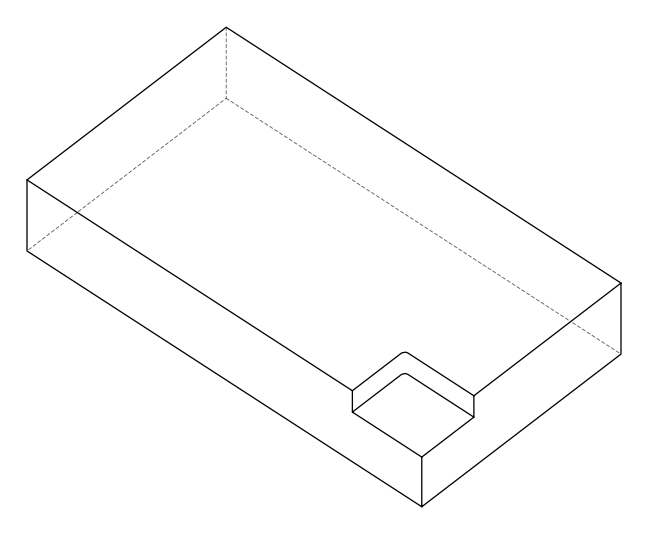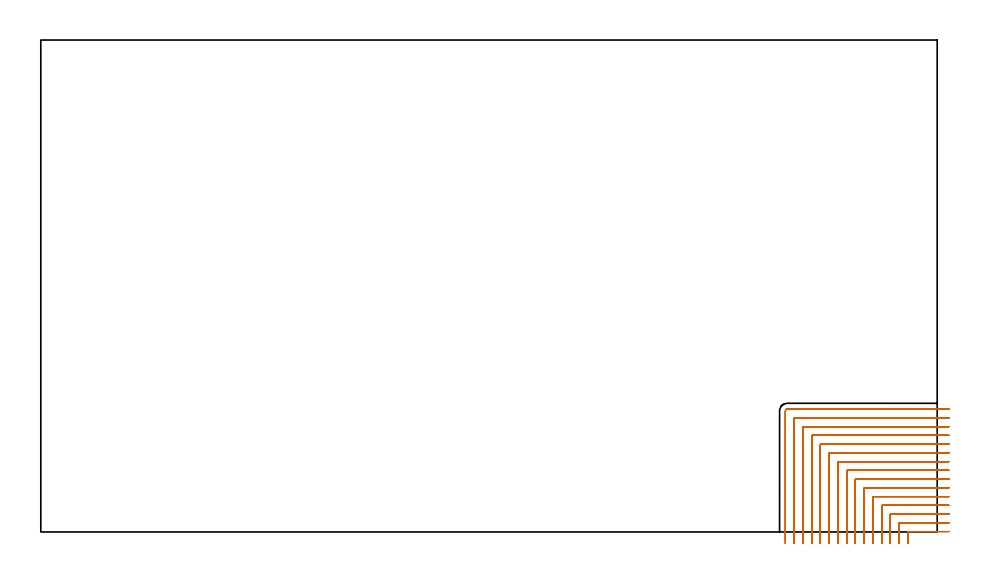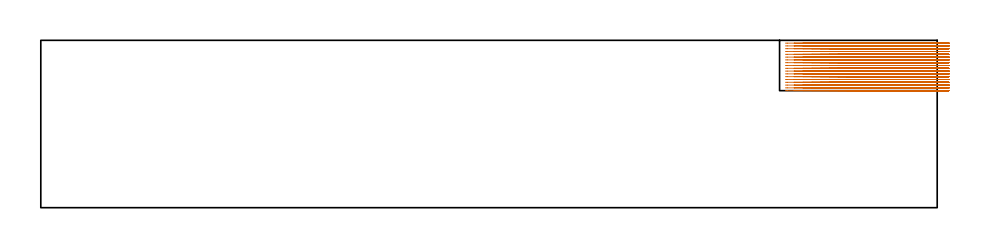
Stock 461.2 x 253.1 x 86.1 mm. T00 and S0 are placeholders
(PLAN: 1 operations, 0 tool changes, 55 min)
(1 MILL_CORNER_NOTCH_RECTANGULAR | CORNER_NOTCH_RECTANGULAR | NXT0201_008 | Follow Part, ap 1.5, ae 75% | 54.97 min | 138965 mm3)
(TOOL NXT0201_008 | ENDMILL 6mm [2P460-0600-NA 1630] | D6 FL26 Z6)
(OP 1 MILL_CORNER_NOTCH_RECTANGULAR)
G17 G21 G94 G90
T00 M6
G54
G17 G0 G90 X467.2 Y0.2 S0 M3
G43 Z96.1 H1
Z84.661
G94 G1 X464.2 F250.
X446.395 F500.
G3 X446.1 Y-0.095 R0.3
G1 Y-3.
Y-6. F250.
G0 Z96.1
X467.2 Y4.7
Z84.661
G1 X464.2
X441.896 F500.
G3 X441.6 Y4.404 R0.3
G1 Y-3.
Y-6. F250.
G0 Z96.1
X467.2 Y9.2
Z84.661
G1 X464.2
X437.396 F500.
G3 X437.1 Y8.904 R0.3
G1 Y-3.
Y-6. F250.
G0 Z96.1
X467.2 Y13.7
Z84.661
G1 X464.2
X432.896 F500.
G3 X432.6 Y13.404 R0.3
G1 Y-3.
Y-6. F250.
G0 Z96.1
X467.2 Y18.2
Z84.661
G1 X464.2
X428.396 F500.
G3 X428.1 Y17.904 R0.3
G1 Y-3.
Y-6. F250.
G0 Z96.1
X467.2 Y22.7
Z84.661
G1 X464.2
X423.896 F500.
G3 X423.6 Y22.404 R0.3
G1 Y-3.
Y-6. F250.
G0 Z96.1
X467.2 Y27.2
Z84.661
G1 X464.2
X419.396 F500.
G3 X419.1 Y26.904 R0.3
G1 Y-3.
Y-6. F250.
G0 Z96.1
X467.2 Y31.7
Z84.661
G1 X464.2
X414.897 F500.
G3 X414.6 Y31.403 R0.3
G1 Y-3.
Y-6. F250.
G0 Z96.1
X467.2 Y36.2
Z84.661
G1 X464.2
X410.397 F500.
G3 X410.1 Y35.903 R0.3
G1 Y-3.
Y-6. F250.
G0 Z96.1
X467.2 Y40.7
Z84.661
G1 X464.2
X405.897 F500.
G3 X405.6 Y40.403 R0.3
G1 Y-3.
Y-6. F250.
G0 Z96.1
X467.2 Y45.2
Z84.661
G1 X464.2
X401.397 F500.
G3 X401.1 Y44.903 R0.3
G1 Y-3.
Y-6. F250.
G0 Z96.1
X467.2 Y49.7
Z84.661
G1 X464.2
X396.897 F500.
G3 X396.6 Y49.403 R0.3
G1 Y-3.
Y-6. F250.
G0 Z96.1
X467.2 Y54.2
Z84.661
G1 X464.2
X392.397 F500.
G3 X392.1 Y53.903 R0.3
G1 Y-3.
Y-6. F250.
G0 Z96.1
X467.2 Y58.7
Z84.661
G1 X464.2
X387.897 F500.
G3 X387.6 Y58.403 R0.3
G1 Y-3.
Y-6. F250.
G0 Z96.1
X467.2 Y63.2
Z84.661
G1 X464.2
X384. F500.
G3 X383.1 Y62.3 R0.9
G1 Y-3.
Y-6. F250.
G0 Z96.1
X467.2 Y0.2
Z83.222
G1 X464.2
X446.396 F500.
G3 X446.1 Y-0.096 R0.3
G1 Y-3.
Y-6. F250.
G0 Z96.1
X467.2 Y4.7
Z83.222
G1 X464.2
X441.896 F500.
G3 X441.6 Y4.404 R0.3
G1 Y-3.
Y-6. F250.
G0 Z96.1
X467.2 Y9.2
Z83.222
G1 X464.2
X437.396 F500.
G3 X437.1 Y8.904 R0.3
G1 Y-3.
Y-6. F250.
G0 Z96.1
X467.2 Y13.7
Z83.222
G1 X464.2
X432.896 F500.
G3 X432.6 Y13.404 R0.3
G1 Y-3.
Y-6. F250.
G0 Z96.1
X467.2 Y18.2
Z83.222
G1 X464.2
X428.396 F500.
G3 X428.1 Y17.904 R0.3
G1 Y-3.
Y-6. F250.
G0 Z96.1
X467.2 Y22.7
Z83.222
G1 X464.2
X423.896 F500.
G3 X423.6 Y22.404 R0.3
G1 Y-3.
Y-6. F250.
G0 Z96.1
X467.2 Y27.2
Z83.222
G1 X464.2
X419.396 F500.
G3 X419.1 Y26.904 R0.3
G1 Y-3.
Y-6. F250.
G0 Z96.1
X467.2 Y31.7
Z83.222
G1 X464.2
X414.897 F500.
G3 X414.6 Y31.403 R0.3
G1 Y-3.
Y-6. F250.
G0 Z96.1
X467.2 Y36.2
Z83.222
G1 X464.2
X410.397 F500.
G3 X410.1 Y35.903 R0.3
G1 Y-3.
Y-6. F250.
G0 Z96.1
X467.2 Y40.7
Z83.222
G1 X464.2
X405.897 F500.
G3 X405.6 Y40.403 R0.3
G1 Y-3.
Y-6. F250.
G0 Z96.1
X467.2 Y45.2
Z83.222
G1 X464.2
X401.397 F500.
G3 X401.1 Y44.903 R0.3
G1 Y-3.
Y-6. F250.
G0 Z96.1
X467.2 Y49.7
Z83.222
G1 X464.2
X396.897 F500.
G3 X396.6 Y49.403 R0.3
G1 Y-3.
Y-6. F250.
G0 Z96.1
X467.2 Y54.2
Z83.222
G1 X464.2
X392.397 F500.
G3 X392.1 Y53.903 R0.3
G1 Y-3.
Y-6. F250.
G0 Z96.1
X467.2 Y58.7
Z83.222
G1 X464.2
X387.897 F500.
G3 X387.6 Y58.403 R0.3
G1 Y-3.
Y-6. F250.
G0 Z96.1
X467.2 Y63.2
Z83.222
G1 X464.2
X384. F500.
G3 X383.1 Y62.3 R0.9
G1 Y-3.
Y-6. F250.
G0 Z96.1
X467.2 Y0.2
Z81.783
G1 X464.2
X446.396 F500.
G3 X446.1 Y-0.096 R0.3
G1 Y-3.
Y-6. F250.
G0 Z96.1
X467.2 Y4.7
Z81.783
G1 X464.2
X441.896 F500.
G3 X441.6 Y4.404 R0.3
G1 Y-3.
Y-6. F250.
G0 Z96.1
X467.2 Y9.2
Z81.783
G1 X464.2
X437.396 F500.
G3 X437.1 Y8.904 R0.3
G1 Y-3.
Y-6. F250.
G0 Z96.1
X467.2 Y13.7
Z81.783
G1 X464.2
X432.896 F500.
G3 X432.6 Y13.404 R0.3
G1 Y-3.
Y-6. F250.
G0 Z96.1
X467.2 Y18.2
Z81.783
G1 X464.2
X428.396 F500.
G3 X428.1 Y17.904 R0.3
G1 Y-3.
Y-6. F250.
G0 Z96.1
X467.2 Y22.7
Z81.783
G1 X464.2
X423.896 F500.
G3 X423.6 Y22.404 R0.3
G1 Y-3.
Y-6. F250.
G0 Z96.1
X467.2 Y27.2
Z81.783
G1 X464.2
X419.396 F500.
G3 X419.1 Y26.904 R0.3
G1 Y-3.
Y-6. F250.
G0 Z96.1
X467.2 Y31.7
Z81.783
G1 X464.2
X414.897 F500.
G3 X414.6 Y31.403 R0.3
G1 Y-3.
Y-6. F250.
G0 Z96.1
X467.2 Y36.2
Z81.783
G1 X464.2
X410.397 F500.
G3 X410.1 Y35.903 R0.3
G1 Y-3.
Y-6. F250.
G0 Z96.1
X467.2 Y40.7
Z81.783
G1 X464.2
X405.897 F500.
G3 X405.6 Y40.403 R0.3
G1 Y-3.
Y-6. F250.
G0 Z96.1
X467.2 Y45.2
Z81.783
G1 X464.2
X401.397 F500.
G3 X401.1 Y44.903 R0.3
G1 Y-3.
Y-6. F250.
G0 Z96.1
X467.2 Y49.7
Z81.783
G1 X464.2
X396.897 F500.
G3 X396.6 Y49.403 R0.3
G1 Y-3.
Y-6. F250.
G0 Z96.1
X467.2 Y54.2
Z81.783
G1 X464.2
X392.397 F500.
G3 X392.1 Y53.903 R0.3
G1 Y-3.
Y-6. F250.
G0 Z96.1
X467.2 Y58.7
Z81.783
G1 X464.2
X387.897 F500.
G3 X387.6 Y58.403 R0.3
G1 Y-3.
Y-6. F250.
G0 Z96.1
X467.2 Y63.2
Z81.783
G1 X464.2
X384. F500.
G3 X383.1 Y62.3 R0.9
G1 Y-3.
Y-6. F250.
G0 Z96.1
X467.2 Y0.2
Z80.344
G1 X464.2
X446.396 F500.
G3 X446.1 Y-0.096 R0.3
G1 Y-3.
Y-6. F250.
G0 Z96.1
X467.2 Y4.7
Z80.344
G1 X464.2
X441.896 F500.
G3 X441.6 Y4.404 R0.3
G1 Y-3.
Y-6. F250.
G0 Z96.1
X467.2 Y9.2
Z80.344
G1 X464.2
X437.396 F500.
G3 X437.1 Y8.904 R0.3
G1 Y-3.
Y-6. F250.
G0 Z96.1
X467.2 Y13.7
Z80.344
G1 X464.2
X432.896 F500.
G3 X432.6 Y13.404 R0.3
G1 Y-3.
Y-6. F250.
G0 Z96.1
X467.2 Y18.2
Z80.344
G1 X464.2
X428.396 F500.
G3 X428.1 Y17.904 R0.3
G1 Y-3.
Y-6. F250.
G0 Z96.1
X467.2 Y22.7
Z80.344
G1 X464.2
X423.896 F500.
G3 X423.6 Y22.404 R0.3
G1 Y-3.
Y-6. F250.
G0 Z96.1
X467.2 Y27.2
Z80.344
G1 X464.2
X419.396 F500.
G3 X419.1 Y26.904 R0.3
G1 Y-3.
Y-6. F250.
G0 Z96.1
X467.2 Y31.7
Z80.344
G1 X464.2
X414.897 F500.
G3 X414.6 Y31.403 R0.3
G1 Y-3.
Y-6. F250.
G0 Z96.1
X467.2 Y36.2
Z80.344
G1 X464.2
X410.397 F500.
G3 X410.1 Y35.903 R0.3
G1 Y-3.
Y-6. F250.
G0 Z96.1
X467.2 Y40.7
Z80.344
G1 X464.2
X405.897 F500.
G3 X405.6 Y40.403 R0.3
G1 Y-3.
Y-6. F250.
G0 Z96.1
X467.2 Y45.2
Z80.344
G1 X464.2
X401.397 F500.
G3 X401.1 Y44.903 R0.3
G1 Y-3.
Y-6. F250.
G0 Z96.1
X467.2 Y49.7
Z80.344
G1 X464.2
X396.897 F500.
G3 X396.6 Y49.403 R0.3
G1 Y-3.
Y-6. F250.
G0 Z96.1
X467.2 Y54.2
Z80.344
G1 X464.2
X392.397 F500.
G3 X392.1 Y53.903 R0.3
G1 Y-3.
Y-6. F250.
G0 Z96.1
X467.2 Y58.7
Z80.344
G1 X464.2
X387.897 F500.
G3 X387.6 Y58.403 R0.3
G1 Y-3.
Y-6. F250.
G0 Z96.1
X467.2 Y63.2
Z80.344
G1 X464.2
X384. F500.
G3 X383.1 Y62.3 R0.9
G1 Y-3.
Y-6. F250.
G0 Z96.1
X467.2 Y0.2
Z78.905
G1 X464.2
X446.396 F500.
G3 X446.1 Y-0.096 R0.3
G1 Y-3.
Y-6. F250.
G0 Z96.1
X467.2 Y4.7
Z78.905
G1 X464.2
X441.896 F500.
G3 X441.6 Y4.404 R0.3
G1 Y-3.
Y-6. F250.
G0 Z96.1
X467.2 Y9.2
Z78.905
G1 X464.2
X437.396 F500.
G3 X437.1 Y8.904 R0.3
G1 Y-3.
Y-6. F250.
G0 Z96.1
X467.2 Y13.7
Z78.905
G1 X464.2
X432.896 F500.
G3 X432.6 Y13.404 R0.3
G1 Y-3.
Y-6. F250.
G0 Z96.1
X467.2 Y18.2
Z78.905
G1 X464.2
X428.396 F500.
G3 X428.1 Y17.904 R0.3
G1 Y-3.
Y-6. F250.
G0 Z96.1
X467.2 Y22.7
Z78.905
G1 X464.2
X423.896 F500.
G3 X423.6 Y22.404 R0.3
G1 Y-3.
Y-6. F250.
G0 Z96.1
X467.2 Y27.2
Z78.905
G1 X464.2
X419.396 F500.
G3 X419.1 Y26.904 R0.3
G1 Y-3.
Y-6. F250.
G0 Z96.1
X467.2 Y31.7
Z78.905
G1 X464.2
X414.897 F500.
G3 X414.6 Y31.403 R0.3
G1 Y-3.
Y-6. F250.
G0 Z96.1
X467.2 Y36.2
Z78.905
G1 X464.2
X410.397 F500.
G3 X410.1 Y35.903 R0.3
G1 Y-3.
Y-6. F250.
G0 Z96.1
X467.2 Y40.7
Z78.905
G1 X464.2
X405.897 F500.
G3 X405.6 Y40.403 R0.3
G1 Y-3.
Y-6. F250.
G0 Z96.1
X467.2 Y45.2
Z78.905
G1 X464.2
X401.397 F500.
G3 X401.1 Y44.903 R0.3
G1 Y-3.
Y-6. F250.
G0 Z96.1
X467.2 Y49.7
Z78.905
G1 X464.2
X396.897 F500.
G3 X396.6 Y49.403 R0.3
G1 Y-3.
Y-6. F250.
G0 Z96.1
X467.2 Y54.2
Z78.905
G1 X464.2
X392.397 F500.
G3 X392.1 Y53.903 R0.3
G1 Y-3.
Y-6. F250.
G0 Z96.1
X467.2 Y58.7
Z78.905
G1 X464.2
X387.897 F500.
G3 X387.6 Y58.403 R0.3
G1 Y-3.
Y-6. F250.
G0 Z96.1
X467.2 Y63.2
Z78.905
G1 X464.2
X384. F500.
G3 X383.1 Y62.3 R0.9
G1 Y-3.
Y-6. F250.
G0 Z96.1
X467.2 Y0.2
Z77.467
G1 X464.2
X446.396 F500.
G3 X446.1 Y-0.096 R0.3
G1 Y-3.
Y-6. F250.
G0 Z96.1
X467.2 Y4.7
Z77.467
G1 X464.2
X441.896 F500.
G3 X441.6 Y4.404 R0.3
G1 Y-3.
Y-6. F250.
G0 Z96.1
X467.2 Y9.2
Z77.467
G1 X464.2
X437.396 F500.
G3 X437.1 Y8.904 R0.3
G1 Y-3.
Y-6. F250.
G0 Z96.1
X467.2 Y13.7
Z77.467
G1 X464.2
X432.896 F500.
G3 X432.6 Y13.404 R0.3
G1 Y-3.
Y-6. F250.
G0 Z96.1
X467.2 Y18.2
Z77.467
G1 X464.2
X428.396 F500.
G3 X428.1 Y17.904 R0.3
G1 Y-3.
Y-6. F250.
G0 Z96.1
X467.2 Y22.7
Z77.467
G1 X464.2
X423.896 F500.
G3 X423.6 Y22.404 R0.3
G1 Y-3.
Y-6. F250.
G0 Z96.1
X467.2 Y27.2
Z77.467
G1 X464.2
X419.396 F500.
G3 X419.1 Y26.904 R0.3
G1 Y-3.
Y-6. F250.
G0 Z96.1
X467.2 Y31.7
Z77.467
G1 X464.2
X414.897 F500.
G3 X414.6 Y31.403 R0.3
G1 Y-3.
Y-6. F250.
G0 Z96.1
X467.2 Y36.2
Z77.467
G1 X464.2
X410.397 F500.
G3 X410.1 Y35.903 R0.3
G1 Y-3.
Y-6. F250.
G0 Z96.1
X467.2 Y40.7
Z77.467
G1 X464.2
X405.897 F500.
G3 X405.6 Y40.403 R0.3
G1 Y-3.
Y-6. F250.
G0 Z96.1
X467.2 Y45.2
Z77.467
G1 X464.2
X401.397 F500.
G3 X401.1 Y44.903 R0.3
G1 Y-3.
Y-6. F250.
G0 Z96.1
X467.2 Y49.7
Z77.467
G1 X464.2
X396.897 F500.
G3 X396.6 Y49.403 R0.3
G1 Y-3.
Y-6. F250.
G0 Z96.1
X467.2 Y54.2
Z77.467
G1 X464.2
X392.397 F500.
G3 X392.1 Y53.903 R0.3
G1 Y-3.
Y-6. F250.
G0 Z96.1
X467.2 Y58.7
Z77.467
G1 X464.2
X387.897 F500.
G3 X387.6 Y58.403 R0.3
G1 Y-3.
Y-6. F250.
G0 Z96.1
X467.2 Y63.2
Z77.467
G1 X464.2
X384. F500.
G3 X383.1 Y62.3 R0.9
G1 Y-3.
Y-6. F250.
G0 Z96.1
X467.2 Y0.2
Z76.028
G1 X464.2
X446.396 F500.
G3 X446.1 Y-0.096 R0.3
G1 Y-3.
Y-6. F250.
G0 Z96.1
X467.2 Y4.7
Z76.028
G1 X464.2
X441.896 F500.
G3 X441.6 Y4.404 R0.3
G1 Y-3.
Y-6. F250.
G0 Z96.1
X467.2 Y9.2
Z76.028
G1 X464.2
X437.396 F500.
G3 X437.1 Y8.904 R0.3
G1 Y-3.
Y-6. F250.
G0 Z96.1
X467.2 Y13.7
Z76.028
G1 X464.2
X432.896 F500.
G3 X432.6 Y13.404 R0.3
G1 Y-3.
Y-6. F250.
G0 Z96.1
X467.2 Y18.2
Z76.028
G1 X464.2
X428.396 F500.
G3 X428.1 Y17.904 R0.3
G1 Y-3.
Y-6. F250.
G0 Z96.1
X467.2 Y22.7
Z76.028
G1 X464.2
X423.896 F500.
G3 X423.6 Y22.404 R0.3
G1 Y-3.
Y-6. F250.
G0 Z96.1
X467.2 Y27.2
Z76.028
G1 X464.2
X419.396 F500.
G3 X419.1 Y26.904 R0.3
G1 Y-3.
Y-6. F250.
G0 Z96.1
X467.2 Y31.7
Z76.028
G1 X464.2
X414.897 F500.
G3 X414.6 Y31.403 R0.3
G1 Y-3.
Y-6. F250.
G0 Z96.1
X467.2 Y36.2
Z76.028
G1 X464.2
X410.397 F500.
G3 X410.1 Y35.903 R0.3
G1 Y-3.
Y-6. F250.
G0 Z96.1
X467.2 Y40.7
Z76.028
G1 X464.2
X405.897 F500.
G3 X405.6 Y40.403 R0.3
G1 Y-3.
Y-6. F250.
G0 Z96.1
X467.2 Y45.2
Z76.028
G1 X464.2
X401.397 F500.
G3 X401.1 Y44.903 R0.3
G1 Y-3.
Y-6. F250.
G0 Z96.1
X467.2 Y49.7
Z76.028
G1 X464.2
X396.897 F500.
G3 X396.6 Y49.403 R0.3
G1 Y-3.
Y-6. F250.
G0 Z96.1
X467.2 Y54.2
Z76.028
G1 X464.2
X392.397 F500.
G3 X392.1 Y53.903 R0.3
G1 Y-3.
Y-6. F250.
G0 Z96.1
X467.2 Y58.7
Z76.028
G1 X464.2
X387.897 F500.
G3 X387.6 Y58.403 R0.3
G1 Y-3.
Y-6. F250.
G0 Z96.1
X467.2 Y63.2
Z76.028
G1 X464.2
X384. F500.
G3 X383.1 Y62.3 R0.9
G1 Y-3.
Y-6. F250.
G0 Z96.1
X467.2 Y0.2
Z74.589
G1 X464.2
X446.396 F500.
G3 X446.1 Y-0.096 R0.3
G1 Y-3.
Y-6. F250.
G0 Z96.1
X467.2 Y4.7
Z74.589
G1 X464.2
X441.896 F500.
G3 X441.6 Y4.404 R0.3
G1 Y-3.
Y-6. F250.
G0 Z96.1
X467.2 Y9.2
Z74.589
G1 X464.2
X437.396 F500.
G3 X437.1 Y8.904 R0.3
G1 Y-3.
Y-6. F250.
G0 Z96.1
X467.2 Y13.7
Z74.589
G1 X464.2
X432.896 F500.
G3 X432.6 Y13.404 R0.3
G1 Y-3.
Y-6. F250.
G0 Z96.1
X467.2 Y18.2
Z74.589
G1 X464.2
X428.396 F500.
G3 X428.1 Y17.904 R0.3
G1 Y-3.
Y-6. F250.
G0 Z96.1
X467.2 Y22.7
Z74.589
G1 X464.2
X423.896 F500.
G3 X423.6 Y22.404 R0.3
G1 Y-3.
Y-6. F250.
G0 Z96.1
X467.2 Y27.2
Z74.589
G1 X464.2
X419.396 F500.
G3 X419.1 Y26.904 R0.3
G1 Y-3.
Y-6. F250.
G0 Z96.1
X467.2 Y31.7
Z74.589
G1 X464.2
X414.897 F500.
G3 X414.6 Y31.403 R0.3
G1 Y-3.
Y-6. F250.
G0 Z96.1
X467.2 Y36.2
Z74.589
G1 X464.2
X410.397 F500.
G3 X410.1 Y35.903 R0.3
G1 Y-3.
Y-6. F250.
G0 Z96.1
X467.2 Y40.7
Z74.589
G1 X464.2
X405.897 F500.
G3 X405.6 Y40.403 R0.3
G1 Y-3.
Y-6. F250.
G0 Z96.1
X467.2 Y45.2
Z74.589
G1 X464.2
X401.397 F500.
G3 X401.1 Y44.903 R0.3
G1 Y-3.
Y-6. F250.
G0 Z96.1
X467.2 Y49.7
Z74.589
G1 X464.2
X396.897 F500.
G3 X396.6 Y49.403 R0.3
G1 Y-3.
Y-6. F250.
G0 Z96.1
X467.2 Y54.2
Z74.589
G1 X464.2
X392.397 F500.
G3 X392.1 Y53.903 R0.3
G1 Y-3.
Y-6. F250.
G0 Z96.1
X467.2 Y58.7
Z74.589
G1 X464.2
X387.897 F500.
G3 X387.6 Y58.403 R0.3
G1 Y-3.
Y-6. F250.
G0 Z96.1
X467.2 Y63.2
Z74.589
G1 X464.2
X384. F500.
G3 X383.1 Y62.3 R0.9
G1 Y-3.
Y-6. F250.
G0 Z96.1
X467.2 Y0.2
Z73.15
G1 X464.2
X446.396 F500.
G3 X446.1 Y-0.096 R0.3
G1 Y-3.
Y-6. F250.
G0 Z96.1
X467.2 Y4.7
Z73.15
G1 X464.2
X441.896 F500.
G3 X441.6 Y4.404 R0.3
G1 Y-3.
Y-6. F250.
G0 Z96.1
X467.2 Y9.2
Z73.15
G1 X464.2
X437.396 F500.
G3 X437.1 Y8.904 R0.3
G1 Y-3.
Y-6. F250.
G0 Z96.1
X467.2 Y13.7
Z73.15
G1 X464.2
X432.896 F500.
G3 X432.6 Y13.404 R0.3
G1 Y-3.
Y-6. F250.
G0 Z96.1
X467.2 Y18.2
Z73.15
G1 X464.2
X428.396 F500.
G3 X428.1 Y17.904 R0.3
G1 Y-3.
Y-6. F250.
G0 Z96.1
X467.2 Y22.7
Z73.15
G1 X464.2
X423.896 F500.
G3 X423.6 Y22.404 R0.3
G1 Y-3.
Y-6. F250.
G0 Z96.1
X467.2 Y27.2
Z73.15
G1 X464.2
X419.396 F500.
G3 X419.1 Y26.904 R0.3
G1 Y-3.
Y-6. F250.
G0 Z96.1
X467.2 Y31.7
Z73.15
G1 X464.2
X414.897 F500.
G3 X414.6 Y31.403 R0.3
G1 Y-3.
Y-6. F250.
G0 Z96.1
X467.2 Y36.2
Z73.15
G1 X464.2
X410.397 F500.
G3 X410.1 Y35.903 R0.3
G1 Y-3.
Y-6. F250.
G0 Z96.1
X467.2 Y40.7
Z73.15
G1 X464.2
X405.897 F500.
G3 X405.6 Y40.403 R0.3
G1 Y-3.
Y-6. F250.
G0 Z96.1
X467.2 Y45.2
Z73.15
G1 X464.2
X401.397 F500.
G3 X401.1 Y44.903 R0.3
G1 Y-3.
Y-6. F250.
G0 Z96.1
X467.2 Y49.7
Z73.15
G1 X464.2
X396.897 F500.
G3 X396.6 Y49.403 R0.3
G1 Y-3.
Y-6. F250.
G0 Z96.1
X467.2 Y54.2
Z73.15
G1 X464.2
X392.397 F500.
G3 X392.1 Y53.903 R0.3
G1 Y-3.
Y-6. F250.
G0 Z96.1
X467.2 Y58.7
Z73.15
G1 X464.2
X387.897 F500.
G3 X387.6 Y58.403 R0.3
G1 Y-3.
Y-6. F250.
G0 Z96.1
X467.2 Y63.2
Z73.15
G1 X464.2
X384. F500.
G3 X383.1 Y62.3 R0.9
G1 Y-3.
Y-6. F250.
G0 Z96.1
X467.2 Y0.2
Z71.711
G1 X464.2
X446.396 F500.
G3 X446.1 Y-0.096 R0.3
G1 Y-3.
Y-6. F250.
G0 Z96.1
X467.2 Y4.7
Z71.711
G1 X464.2
X441.896 F500.
G3 X441.6 Y4.404 R0.3
G1 Y-3.
Y-6. F250.
G0 Z96.1
X467.2 Y9.2
Z71.711
G1 X464.2
X437.396 F500.
G3 X437.1 Y8.904 R0.3
G1 Y-3.
Y-6. F250.
G0 Z96.1
X467.2 Y13.7
Z71.711
G1 X464.2
X432.896 F500.
G3 X432.6 Y13.404 R0.3
G1 Y-3.
Y-6. F250.
G0 Z96.1
X467.2 Y18.2
Z71.711
G1 X464.2
X428.396 F500.
G3 X428.1 Y17.904 R0.3
G1 Y-3.
Y-6. F250.
G0 Z96.1
X467.2 Y22.7
Z71.711
G1 X464.2
X423.896 F500.
G3 X423.6 Y22.404 R0.3
G1 Y-3.
Y-6. F250.
G0 Z96.1
X467.2 Y27.2
Z71.711
G1 X464.2
X419.396 F500.
G3 X419.1 Y26.904 R0.3
G1 Y-3.
Y-6. F250.
G0 Z96.1
X467.2 Y31.7
Z71.711
G1 X464.2
X414.897 F500.
G3 X414.6 Y31.403 R0.3
G1 Y-3.
Y-6. F250.
G0 Z96.1
X467.2 Y36.2
Z71.711
G1 X464.2
X410.397 F500.
G3 X410.1 Y35.903 R0.3
G1 Y-3.
Y-6. F250.
G0 Z96.1
X467.2 Y40.7
Z71.711
G1 X464.2
X405.897 F500.
G3 X405.6 Y40.403 R0.3
G1 Y-3.
Y-6. F250.
G0 Z96.1
X467.2 Y45.2
Z71.711
G1 X464.2
X401.397 F500.
G3 X401.1 Y44.903 R0.3
G1 Y-3.
Y-6. F250.
G0 Z96.1
X467.2 Y49.7
Z71.711
G1 X464.2
X396.897 F500.
G3 X396.6 Y49.403 R0.3
G1 Y-3.
Y-6. F250.
G0 Z96.1
X467.2 Y54.2
Z71.711
G1 X464.2
X392.397 F500.
G3 X392.1 Y53.903 R0.3
G1 Y-3.
Y-6. F250.
G0 Z96.1
X467.2 Y58.7
Z71.711
G1 X464.2
X387.897 F500.
G3 X387.6 Y58.403 R0.3
G1 Y-3.
Y-6. F250.
G0 Z96.1
X467.2 Y63.2
Z71.711
G1 X464.2
X384. F500.
G3 X383.1 Y62.3 R0.9
G1 Y-3.
Y-6. F250.
G0 Z96.1
X467.2 Y0.2
Z70.272
G1 X464.2
X446.396 F500.
G3 X446.1 Y-0.096 R0.3
G1 Y-3.
Y-6. F250.
G0 Z96.1
X467.2 Y4.7
Z70.272
G1 X464.2
X441.896 F500.
G3 X441.6 Y4.404 R0.3
G1 Y-3.
Y-6. F250.
G0 Z96.1
X467.2 Y9.2
Z70.272
G1 X464.2
X437.396 F500.
G3 X437.1 Y8.904 R0.3
G1 Y-3.
Y-6. F250.
G0 Z96.1
X467.2 Y13.7
Z70.272
G1 X464.2
X432.896 F500.
G3 X432.6 Y13.404 R0.3
G1 Y-3.
Y-6. F250.
G0 Z96.1
X467.2 Y18.2
Z70.272
G1 X464.2
X428.396 F500.
G3 X428.1 Y17.904 R0.3
G1 Y-3.
Y-6. F250.
G0 Z96.1
X467.2 Y22.7
Z70.272
G1 X464.2
X423.896 F500.
G3 X423.6 Y22.404 R0.3
G1 Y-3.
Y-6. F250.
G0 Z96.1
X467.2 Y27.2
Z70.272
G1 X464.2
X419.396 F500.
G3 X419.1 Y26.904 R0.3
G1 Y-3.
Y-6. F250.
G0 Z96.1
X467.2 Y31.7
Z70.272
G1 X464.2
X414.897 F500.
G3 X414.6 Y31.403 R0.3
G1 Y-3.
Y-6. F250.
G0 Z96.1
X467.2 Y36.2
Z70.272
G1 X464.2
X410.397 F500.
G3 X410.1 Y35.903 R0.3
G1 Y-3.
Y-6. F250.
G0 Z96.1
X467.2 Y40.7
Z70.272
G1 X464.2
X405.897 F500.
G3 X405.6 Y40.403 R0.3
G1 Y-3.
Y-6. F250.
G0 Z96.1
X467.2 Y45.2
Z70.272
G1 X464.2
X401.397 F500.
G3 X401.1 Y44.903 R0.3
G1 Y-3.
Y-6. F250.
G0 Z96.1
X467.2 Y49.7
Z70.272
G1 X464.2
X396.897 F500.
G3 X396.6 Y49.403 R0.3
G1 Y-3.
Y-6. F250.
G0 Z96.1
X467.2 Y54.2
Z70.272
G1 X464.2
X392.397 F500.
G3 X392.1 Y53.903 R0.3
G1 Y-3.
Y-6. F250.
G0 Z96.1
X467.2 Y58.7
Z70.272
G1 X464.2
X387.897 F500.
G3 X387.6 Y58.403 R0.3
G1 Y-3.
Y-6. F250.
G0 Z96.1
X467.2 Y63.2
Z70.272
G1 X464.2
X384. F500.
G3 X383.1 Y62.3 R0.9
G1 Y-3.
Y-6. F250.
G0 Z96.1
X467.2 Y0.2
Z68.833
G1 X464.2
X446.396 F500.
G3 X446.1 Y-0.096 R0.3
G1 Y-3.
Y-6. F250.
G0 Z96.1
X467.2 Y4.7
Z68.833
G1 X464.2
X441.896 F500.
G3 X441.6 Y4.404 R0.3
G1 Y-3.
Y-6. F250.
G0 Z96.1
X467.2 Y9.2
Z68.833
G1 X464.2
X437.396 F500.
G3 X437.1 Y8.904 R0.3
G1 Y-3.
Y-6. F250.
G0 Z96.1
X467.2 Y13.7
Z68.833
G1 X464.2
X432.896 F500.
G3 X432.6 Y13.404 R0.3
G1 Y-3.
Y-6. F250.
G0 Z96.1
X467.2 Y18.2
Z68.833
G1 X464.2
X428.396 F500.
G3 X428.1 Y17.904 R0.3
G1 Y-3.
Y-6. F250.
G0 Z96.1
X467.2 Y22.7
Z68.833
G1 X464.2
X423.896 F500.
G3 X423.6 Y22.404 R0.3
G1 Y-3.
Y-6. F250.
G0 Z96.1
X467.2 Y27.2
Z68.833
G1 X464.2
X419.396 F500.
G3 X419.1 Y26.904 R0.3
G1 Y-3.
Y-6. F250.
G0 Z96.1
X467.2 Y31.7
Z68.833
G1 X464.2
X414.897 F500.
G3 X414.6 Y31.403 R0.3
G1 Y-3.
Y-6. F250.
G0 Z96.1
X467.2 Y36.2
Z68.833
G1 X464.2
X410.397 F500.
G3 X410.1 Y35.903 R0.3
G1 Y-3.
Y-6. F250.
G0 Z96.1
X467.2 Y40.7
Z68.833
G1 X464.2
X405.897 F500.
G3 X405.6 Y40.403 R0.3
G1 Y-3.
Y-6. F250.
G0 Z96.1
X467.2 Y45.2
Z68.833
G1 X464.2
X401.397 F500.
G3 X401.1 Y44.903 R0.3
G1 Y-3.
Y-6. F250.
G0 Z96.1
X467.2 Y49.7
Z68.833
G1 X464.2
X396.897 F500.
G3 X396.6 Y49.403 R0.3
G1 Y-3.
Y-6. F250.
G0 Z96.1
X467.2 Y54.2
Z68.833
G1 X464.2
X392.397 F500.
G3 X392.1 Y53.903 R0.3
G1 Y-3.
Y-6. F250.
G0 Z96.1
X467.2 Y58.7
Z68.833
G1 X464.2
X387.897 F500.
G3 X387.6 Y58.403 R0.3
G1 Y-3.
Y-6. F250.
G0 Z96.1
X467.2 Y63.2
Z68.833
G1 X464.2
X384. F500.
G3 X383.1 Y62.3 R0.9
G1 Y-3.
Y-6. F250.
G0 Z96.1
X467.2 Y0.2
Z67.394
G1 X464.2
X446.396 F500.
G3 X446.1 Y-0.096 R0.3
G1 Y-3.
Y-6. F250.
G0 Z96.1
X467.2 Y4.7
Z67.394
G1 X464.2
X441.896 F500.
G3 X441.6 Y4.404 R0.3
G1 Y-3.
Y-6. F250.
G0 Z96.1
X467.2 Y9.2
Z67.394
G1 X464.2
X437.396 F500.
G3 X437.1 Y8.904 R0.3
G1 Y-3.
Y-6. F250.
G0 Z96.1
X467.2 Y13.7
Z67.394
G1 X464.2
X432.896 F500.
G3 X432.6 Y13.404 R0.3
G1 Y-3.
Y-6. F250.
G0 Z96.1
X467.2 Y18.2
Z67.394
G1 X464.2
X428.396 F500.
G3 X428.1 Y17.904 R0.3
G1 Y-3.
Y-6. F250.
G0 Z96.1
X467.2 Y22.7
Z67.394
G1 X464.2
X423.896 F500.
G3 X423.6 Y22.404 R0.3
G1 Y-3.
Y-6. F250.
G0 Z96.1
X467.2 Y27.2
Z67.394
G1 X464.2
X419.396 F500.
G3 X419.1 Y26.904 R0.3
G1 Y-3.
Y-6. F250.
G0 Z96.1
X467.2 Y31.7
Z67.394
G1 X464.2
X414.897 F500.
G3 X414.6 Y31.403 R0.3
G1 Y-3.
Y-6. F250.
G0 Z96.1
X467.2 Y36.2
Z67.394
G1 X464.2
X410.397 F500.
G3 X410.1 Y35.903 R0.3
G1 Y-3.
Y-6. F250.
G0 Z96.1
X467.2 Y40.7
Z67.394
G1 X464.2
X405.897 F500.
G3 X405.6 Y40.403 R0.3
G1 Y-3.
Y-6. F250.
G0 Z96.1
X467.2 Y45.2
Z67.394
G1 X464.2
X401.397 F500.
G3 X401.1 Y44.903 R0.3
G1 Y-3.
Y-6. F250.
G0 Z96.1
X467.2 Y49.7
Z67.394
G1 X464.2
X396.897 F500.
G3 X396.6 Y49.403 R0.3
G1 Y-3.
Y-6. F250.
G0 Z96.1
X467.2 Y54.2
Z67.394
G1 X464.2
X392.397 F500.
G3 X392.1 Y53.903 R0.3
G1 Y-3.
Y-6. F250.
G0 Z96.1
X467.2 Y58.7
Z67.394
G1 X464.2
X387.897 F500.
G3 X387.6 Y58.403 R0.3
G1 Y-3.
Y-6. F250.
G0 Z96.1
X467.2 Y63.2
Z67.394
G1 X464.2
X384. F500.
G3 X383.1 Y62.3 R0.9
G1 Y-3.
Y-6. F250.
G0 Z96.1
X467.2 Y0.2
Z65.956
G1 X464.2
X446.396 F500.
G3 X446.1 Y-0.096 R0.3
G1 Y-3.
Y-6. F250.
G0 Z96.1
X467.2 Y4.7
Z65.956
G1 X464.2
X441.896 F500.
G3 X441.6 Y4.404 R0.3
G1 Y-3.
Y-6. F250.
G0 Z96.1
X467.2 Y9.2
Z65.956
G1 X464.2
X437.396 F500.
G3 X437.1 Y8.904 R0.3
G1 Y-3.
Y-6. F250.
G0 Z96.1
X467.2 Y13.7
Z65.956
G1 X464.2
X432.896 F500.
G3 X432.6 Y13.404 R0.3
G1 Y-3.
Y-6. F250.
G0 Z96.1
X467.2 Y18.2
Z65.956
G1 X464.2
X428.396 F500.
G3 X428.1 Y17.904 R0.3
G1 Y-3.
Y-6. F250.
G0 Z96.1
X467.2 Y22.7
Z65.956
G1 X464.2
X423.896 F500.
G3 X423.6 Y22.404 R0.3
G1 Y-3.
Y-6. F250.
G0 Z96.1
X467.2 Y27.2
Z65.956
G1 X464.2
X419.396 F500.
G3 X419.1 Y26.904 R0.3
G1 Y-3.
Y-6. F250.
G0 Z96.1
X467.2 Y31.7
Z65.956
G1 X464.2
X414.897 F500.
G3 X414.6 Y31.403 R0.3
G1 Y-3.
Y-6. F250.
G0 Z96.1
X467.2 Y36.2
Z65.956
G1 X464.2
X410.397 F500.
G3 X410.1 Y35.903 R0.3
G1 Y-3.
Y-6. F250.
G0 Z96.1
X467.2 Y40.7
Z65.956
G1 X464.2
X405.897 F500.
G3 X405.6 Y40.403 R0.3
G1 Y-3.
Y-6. F250.
G0 Z96.1
X467.2 Y45.2
Z65.956
G1 X464.2
X401.397 F500.
G3 X401.1 Y44.903 R0.3
G1 Y-3.
Y-6. F250.
G0 Z96.1
X467.2 Y49.7
Z65.956
G1 X464.2
X396.897 F500.
G3 X396.6 Y49.403 R0.3
G1 Y-3.
Y-6. F250.
G0 Z96.1
X467.2 Y54.2
Z65.956
G1 X464.2
X392.397 F500.
G3 X392.1 Y53.903 R0.3
G1 Y-3.
Y-6. F250.
G0 Z96.1
X467.2 Y58.7
Z65.956
G1 X464.2
X387.897 F500.
G3 X387.6 Y58.403 R0.3
G1 Y-3.
Y-6. F250.
G0 Z96.1
X467.2 Y63.2
Z65.956
G1 X464.2
X384. F500.
G3 X383.1 Y62.3 R0.9
G1 Y-3.
Y-6. F250.
G0 Z96.1
X467.2 Y0.2
Z64.517
G1 X464.2
X446.396 F500.
G3 X446.1 Y-0.096 R0.3
G1 Y-3.
Y-6. F250.
G0 Z96.1
X467.2 Y4.7
Z64.517
G1 X464.2
X441.896 F500.
G3 X441.6 Y4.404 R0.3
G1 Y-3.
Y-6. F250.
G0 Z96.1
X467.2 Y9.2
Z64.517
G1 X464.2
X437.396 F500.
G3 X437.1 Y8.904 R0.3
G1 Y-3.
Y-6. F250.
G0 Z96.1
X467.2 Y13.7
Z64.517
G1 X464.2
X432.896 F500.
G3 X432.6 Y13.404 R0.3
G1 Y-3.
Y-6. F250.
G0 Z96.1
X467.2 Y18.2
Z64.517
G1 X464.2
X428.396 F500.
G3 X428.1 Y17.904 R0.3
G1 Y-3.
Y-6. F250.
G0 Z96.1
X467.2 Y22.7
Z64.517
G1 X464.2
X423.896 F500.
G3 X423.6 Y22.404 R0.3
G1 Y-3.
Y-6. F250.
G0 Z96.1
X467.2 Y27.2
Z64.517
G1 X464.2
X419.396 F500.
G3 X419.1 Y26.904 R0.3
G1 Y-3.
Y-6. F250.
G0 Z96.1
X467.2 Y31.7
Z64.517
G1 X464.2
X414.897 F500.
G3 X414.6 Y31.403 R0.3
G1 Y-3.
Y-6. F250.
G0 Z96.1
X467.2 Y36.2
Z64.517
G1 X464.2
X410.397 F500.
G3 X410.1 Y35.903 R0.3
G1 Y-3.
Y-6. F250.
G0 Z96.1
X467.2 Y40.7
Z64.517
G1 X464.2
X405.897 F500.
G3 X405.6 Y40.403 R0.3
G1 Y-3.
Y-6. F250.
G0 Z96.1
X467.2 Y45.2
Z64.517
G1 X464.2
X401.397 F500.
G3 X401.1 Y44.903 R0.3
G1 Y-3.
Y-6. F250.
G0 Z96.1
X467.2 Y49.7
Z64.517
G1 X464.2
X396.897 F500.
G3 X396.6 Y49.403 R0.3
G1 Y-3.
Y-6. F250.
G0 Z96.1
X467.2 Y54.2
Z64.517
G1 X464.2
X392.397 F500.
G3 X392.1 Y53.903 R0.3
G1 Y-3.
Y-6. F250.
G0 Z96.1
X467.2 Y58.7
Z64.517
G1 X464.2
X387.897 F500.
G3 X387.6 Y58.403 R0.3
G1 Y-3.
Y-6. F250.
G0 Z96.1
X467.2 Y63.2
Z64.517
G1 X464.2
X384. F500.
G3 X383.1 Y62.3 R0.9
G1 Y-3.
Y-6. F250.
G0 Z96.1
X467.2 Y0.2
Z63.078
G1 X464.2
X446.396 F500.
G3 X446.1 Y-0.096 R0.3
G1 Y-3.
Y-6. F250.
G0 Z96.1
X467.2 Y4.7
Z63.078
G1 X464.2
X441.896 F500.
G3 X441.6 Y4.404 R0.3
G1 Y-3.
Y-6. F250.
G0 Z96.1
X467.2 Y9.2
Z63.078
G1 X464.2
X437.396 F500.
G3 X437.1 Y8.904 R0.3
G1 Y-3.
Y-6. F250.
G0 Z96.1
X467.2 Y13.7
Z63.078
G1 X464.2
X432.896 F500.
G3 X432.6 Y13.404 R0.3
G1 Y-3.
Y-6. F250.
G0 Z96.1
X467.2 Y18.2
Z63.078
G1 X464.2
X428.396 F500.
G3 X428.1 Y17.904 R0.3
G1 Y-3.
Y-6. F250.
G0 Z96.1
X467.2 Y22.7
Z63.078
G1 X464.2
X423.896 F500.
G3 X423.6 Y22.404 R0.3
G1 Y-3.
Y-6. F250.
G0 Z96.1
X467.2 Y27.2
Z63.078
G1 X464.2
X419.396 F500.
G3 X419.1 Y26.904 R0.3
G1 Y-3.
Y-6. F250.
G0 Z96.1
X467.2 Y31.7
Z63.078
G1 X464.2
X414.897 F500.
G3 X414.6 Y31.403 R0.3
G1 Y-3.
Y-6. F250.
G0 Z96.1
X467.2 Y36.2
Z63.078
G1 X464.2
X410.397 F500.
G3 X410.1 Y35.903 R0.3
G1 Y-3.
Y-6. F250.
G0 Z96.1
X467.2 Y40.7
Z63.078
G1 X464.2
X405.897 F500.
G3 X405.6 Y40.403 R0.3
G1 Y-3.
Y-6. F250.
G0 Z96.1
X467.2 Y45.2
Z63.078
G1 X464.2
X401.397 F500.
G3 X401.1 Y44.903 R0.3
G1 Y-3.
Y-6. F250.
G0 Z96.1
X467.2 Y49.7
Z63.078
G1 X464.2
X396.897 F500.
G3 X396.6 Y49.403 R0.3
G1 Y-3.
Y-6. F250.
G0 Z96.1
X467.2 Y54.2
Z63.078
G1 X464.2
X392.397 F500.
G3 X392.1 Y53.903 R0.3
G1 Y-3.
Y-6. F250.
G0 Z96.1
X467.2 Y58.7
Z63.078
G1 X464.2
X387.897 F500.
G3 X387.6 Y58.403 R0.3
G1 Y-3.
Y-6. F250.
G0 Z96.1
X467.2 Y63.2
Z63.078
G1 X464.2
X384. F500.
G3 X383.1 Y62.3 R0.9
G1 Y-3.
Y-6. F250.
G0 Z96.1
X467.2 Y0.2
Z61.639
G1 X464.2
X446.396 F500.
G3 X446.1 Y-0.096 R0.3
G1 Y-3.
Y-6. F250.
G0 Z96.1
X467.2 Y4.7
Z61.639
G1 X464.2
X441.896 F500.
G3 X441.6 Y4.404 R0.3
G1 Y-3.
Y-6. F250.
G0 Z96.1
X467.2 Y9.2
Z61.639
G1 X464.2
X437.396 F500.
G3 X437.1 Y8.904 R0.3
G1 Y-3.
Y-6. F250.
G0 Z96.1
X467.2 Y13.7
Z61.639
G1 X464.2
X432.896 F500.
G3 X432.6 Y13.404 R0.3
G1 Y-3.
Y-6. F250.
G0 Z96.1
X467.2 Y18.2
Z61.639
G1 X464.2
X428.396 F500.
G3 X428.1 Y17.904 R0.3
G1 Y-3.
Y-6. F250.
G0 Z96.1
X467.2 Y22.7
Z61.639
G1 X464.2
X423.896 F500.
G3 X423.6 Y22.404 R0.3
G1 Y-3.
Y-6. F250.
G0 Z96.1
X467.2 Y27.2
Z61.639
G1 X464.2
X419.396 F500.
G3 X419.1 Y26.904 R0.3
G1 Y-3.
Y-6. F250.
G0 Z96.1
X467.2 Y31.7
Z61.639
G1 X464.2
X414.897 F500.
G3 X414.6 Y31.403 R0.3
G1 Y-3.
Y-6. F250.
G0 Z96.1
X467.2 Y36.2
Z61.639
G1 X464.2
X410.397 F500.
G3 X410.1 Y35.903 R0.3
G1 Y-3.
Y-6. F250.
G0 Z96.1
X467.2 Y40.7
Z61.639
G1 X464.2
X405.897 F500.
G3 X405.6 Y40.403 R0.3
G1 Y-3.
Y-6. F250.
G0 Z96.1
X467.2 Y45.2
Z61.639
G1 X464.2
X401.397 F500.
G3 X401.1 Y44.903 R0.3
G1 Y-3.
Y-6. F250.
G0 Z96.1
X467.2 Y49.7
Z61.639
G1 X464.2
X396.897 F500.
G3 X396.6 Y49.403 R0.3
G1 Y-3.
Y-6. F250.
G0 Z96.1
X467.2 Y54.2
Z61.639
G1 X464.2
X392.397 F500.
G3 X392.1 Y53.903 R0.3
G1 Y-3.
Y-6. F250.
G0 Z96.1
X467.2 Y58.7
Z61.639
G1 X464.2
X387.897 F500.
G3 X387.6 Y58.403 R0.3
G1 Y-3.
Y-6. F250.
G0 Z96.1
X467.2 Y63.2
Z61.639
G1 X464.2
X384. F500.
G3 X383.1 Y62.3 R0.9
G1 Y-3.
Y-6. F250.
G0 Z96.1
X467.2 Y0.2
Z60.2
G1 X464.2
X446.396 F500.
G3 X446.1 Y-0.096 R0.3
G1 Y-3.
Y-6. F250.
G0 Z96.1
X467.2 Y4.7
Z60.2
G1 X464.2
X441.896 F500.
G3 X441.6 Y4.404 R0.3
G1 Y-3.
Y-6. F250.
G0 Z96.1
X467.2 Y9.2
Z60.2
G1 X464.2
X437.396 F500.
G3 X437.1 Y8.904 R0.3
G1 Y-3.
Y-6. F250.
G0 Z96.1
X467.2 Y13.7
Z60.2
G1 X464.2
X432.896 F500.
G3 X432.6 Y13.404 R0.3
G1 Y-3.
Y-6. F250.
G0 Z96.1
X467.2 Y18.2
Z60.2
G1 X464.2
X428.396 F500.
G3 X428.1 Y17.904 R0.3
G1 Y-3.
Y-6. F250.
G0 Z96.1
X467.2 Y22.7
Z60.2
G1 X464.2
X423.896 F500.
G3 X423.6 Y22.404 R0.3
G1 Y-3.
Y-6. F250.
G0 Z96.1
X467.2 Y27.2
Z60.2
G1 X464.2
X419.396 F500.
G3 X419.1 Y26.904 R0.3
G1 Y-3.
Y-6. F250.
G0 Z96.1
X467.2 Y31.7
Z60.2
G1 X464.2
X414.897 F500.
G3 X414.6 Y31.403 R0.3
G1 Y-3.
Y-6. F250.
G0 Z96.1
X467.2 Y36.2
Z60.2
G1 X464.2
X410.397 F500.
G3 X410.1 Y35.903 R0.3
G1 Y-3.
Y-6. F250.
G0 Z96.1
X467.2 Y40.7
Z60.2
G1 X464.2
X405.897 F500.
G3 X405.6 Y40.403 R0.3
G1 Y-3.
Y-6. F250.
G0 Z96.1
X467.2 Y45.2
Z60.2
G1 X464.2
X401.397 F500.
G3 X401.1 Y44.903 R0.3
G1 Y-3.
Y-6. F250.
G0 Z96.1
X467.2 Y49.7
Z60.2
G1 X464.2
X396.897 F500.
G3 X396.6 Y49.403 R0.3
G1 Y-3.
Y-6. F250.
G0 Z96.1
X467.2 Y54.2
Z60.2
G1 X464.2
X392.397 F500.
G3 X392.1 Y53.903 R0.3
G1 Y-3.
Y-6. F250.
G0 Z96.1
X467.2 Y58.7
Z60.2
G1 X464.2
X387.897 F500.
G3 X387.6 Y58.403 R0.3
G1 Y-3.
Y-6. F250.
G0 Z96.1
X467.2 Y63.2
Z60.2
G1 X464.2
X384. F500.
G3 X383.1 Y62.3 R0.9
G1 Y-3.
Y-6. F250.
G0 Z96.1
M5
M2
